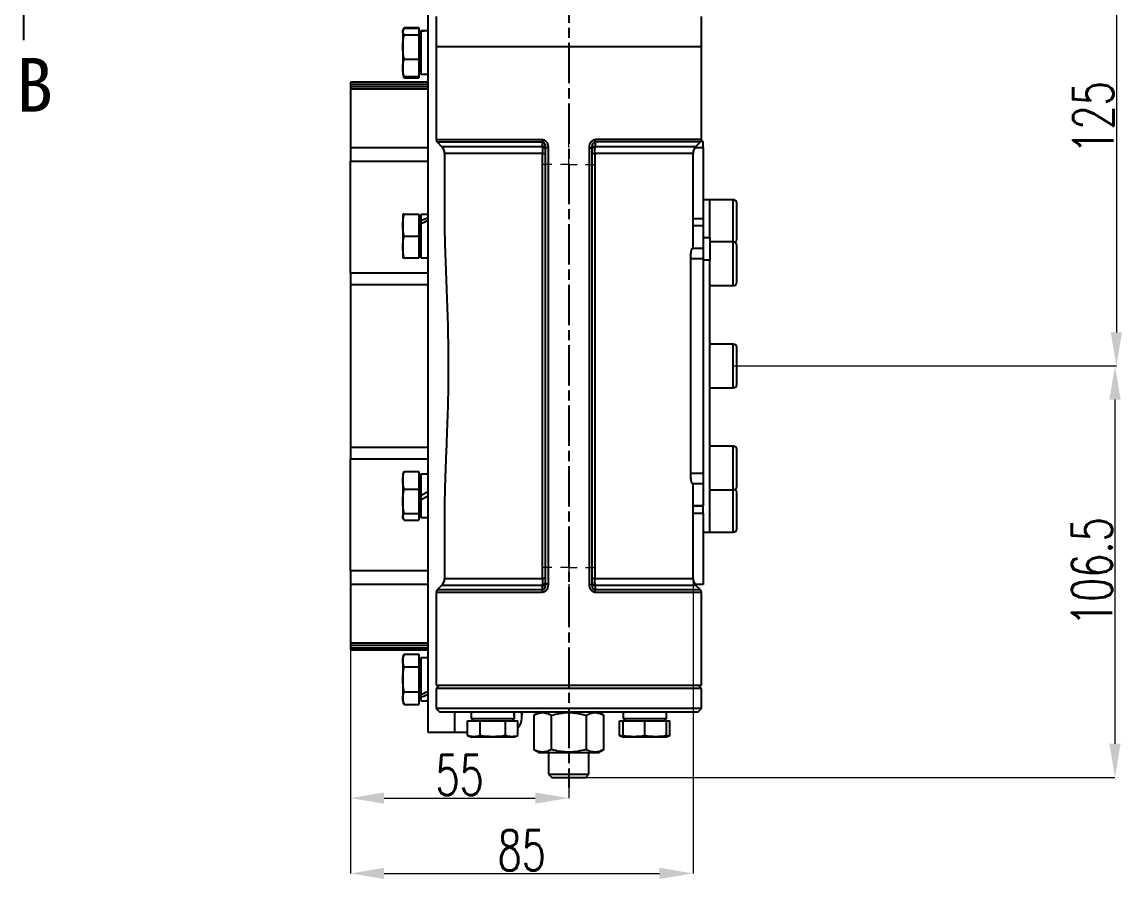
# Model space of a CAD drawing. Header units: millimetres. Extents: x 2344 to 4024, y 1094 to 2282.
# Drawn here: x 2732.1 to 3059.7, y 1633.2 to 1888.4 of the extents above; entities that cross this region are included whole.
import ezdxf

# ---------------------------------------------------------------- set-up
doc = ezdxf.new("R2010")
doc.units = ezdxf.units.MM
doc.linetypes.add('AM_ISO08W050', pattern=[18, 12, -1.5, 3, -1.5])
for name, color, linetype, lineweight in [('10', 7, 'Continuous', 0), ('AM_5', 3, 'Continuous', 25), ('AM_7', 4, 'AM_ISO08W050', 25), ('文字', 7, 'Continuous', 13)]:
    doc.layers.add(name, color=color, linetype=linetype, lineweight=lineweight)
doc.layers.add('layer 1', color=7, linetype='Continuous')
doc.styles.add('SLDTEXTSTYLE1', font='txt.shx', dxfattribs={"width": 0.7, "bigfont": 'gbcbig.shx'})
doc.styles.add('STYLE1', font='txt.shx', dxfattribs={"width": 0.8, "height": 3, "bigfont": 'hzdx.shx'})
doc.dimstyles.new('SLDDIMSTYLE12$0', dxfattribs={"dimtxt": 12, "dimasz": 10, "dimexe": 0, "dimexo": 0.0625, "dimgap": 0.875, "dimtad": 1, "dimdec": 1, "dimlfac": 1.8, "dimrnd": 1e-09, "dimzin": 12, "dimdsep": 46, "dimtxsty": 'SLDTEXTSTYLE1', "dimcen": 0.09, "dimdle": 8.16, "dimclrd": 3, "dimclre": 3, "dimadec": 0, "dimazin": 3, "dimtfac": 1, "dimtdec": 1, "dimtofl": 0, "dimtmove": 0, "dimatfit": 3, "dimfxl": 0, "dimfrac": 2, "dimtolj": 1, "dimlwd": 5, "dimlwe": 5, "dimarcsym": 0})

# ---------------------------------------------------------------- blocks, each defined once
blk = doc.blocks.new('SW_CENTERMARKSYMBOL_5')
at = {"layer": '10', "color": 0}
for p, q in [((0, 1), (0, 1.5)), ((-1, 0), (-1.5, 0)), ((0, 0), (-0.5, 0)), ((0, 0), (0, 0.5)), ((0, 0), (0, -0.5)), ((0, 0), (0.5, 0)), ((1, 0), (1.5, 0)), ((0, -1), (0, -1.5))]:
    blk.add_line(p, q, dxfattribs=at)
blk = doc.blocks.new('SW_CENTERMARKSYMBOL_6')
at = {"layer": '10', "color": 0}
for p, q in [((0, 1), (0, 1.5)), ((-1, 0), (-1.5, 0)), ((0, 0), (-0.5, 0)), ((0, 0), (0, 0.5)), ((0, 0), (0, -0.5)), ((0, 0), (0.5, 0)), ((1, 0), (1.5, 0)), ((0, -1), (0, -1.5))]:
    blk.add_line(p, q, dxfattribs=at)
blk = doc.blocks.new('*D52')
at = {"layer": 'AM_5', "color": 3, "lineweight": 5, "transparency": 16777216}
blk.add_line((2957.5, 1934), (3058.03, 1934), dxfattribs=at)
at = {"layer": 'AM_5', "color": 3, "linetype": 'Continuous', "lineweight": 5, "transparency": 16777216}
for p, q in [((3058.03, 1924), (3058.03, 1796)), ((2944, 1786), (3058.03, 1786))]:
    blk.add_line(p, q, dxfattribs=at)
at = {"layer": 'AM_5', "color": 3, "transparency": 16777216}
for points in [[(3056.36, 1924), (3059.7, 1924), (3058.03, 1934)], [(3056.36, 1796), (3059.7, 1796), (3058.03, 1786)]]:
    blk.add_solid(points, dxfattribs=at)
at = {"layer": 'Defpoints', "color": 0, "transparency": 16777216}
for p in [(2957.44, 1934), (2943.94, 1786), (3058.03, 1786)]:
    blk.add_point(p, dxfattribs=at)
at = {"layer": 'AM_5', "color": 0, "transparency": 16777216, "insert": (3051.15, 1860), "char_height": 12, "attachment_point": 5, "rotation": 90, "style": 'SLDTEXTSTYLE1'}
blk.add_mtext('\\A1;125', dxfattribs=at)
blk = doc.blocks.new('*D47')
at = {"layer": 'AM_5', "color": 3, "lineweight": 5, "transparency": 16777216}
blk.add_line((2944, 1786), (3057.61, 1786), dxfattribs=at)
at = {"layer": 'AM_5', "color": 3, "linetype": 'Continuous', "lineweight": 5, "transparency": 16777216}
for p, q in [((3057.61, 1776), (3057.61, 1673.5)), ((2900.06, 1663.5), (3057.61, 1663.5))]:
    blk.add_line(p, q, dxfattribs=at)
at = {"layer": 'AM_5', "color": 3, "transparency": 16777216}
for points in [[(3055.95, 1776), (3059.28, 1776), (3057.61, 1786)], [(3055.95, 1673.5), (3059.28, 1673.5), (3057.61, 1663.5)]]:
    blk.add_solid(points, dxfattribs=at)
at = {"layer": 'Defpoints', "color": 0, "transparency": 16777216}
for p in [(2943.94, 1786), (2899.99, 1663.5), (3057.61, 1663.5)]:
    blk.add_point(p, dxfattribs=at)
at = {"layer": 'AM_5', "color": 0, "transparency": 16777216, "insert": (3050.74, 1724.75), "char_height": 12, "attachment_point": 5, "rotation": 90, "style": 'SLDTEXTSTYLE1'}
blk.add_mtext('\\A1;106.5', dxfattribs=at)
blk = doc.blocks.new('*D53')
at = {"layer": 'AM_5', "color": 3, "lineweight": 5, "transparency": 16777216}
blk.add_line((2829.94, 1701.44), (2829.94, 1657.34), dxfattribs=at)
at = {"layer": 'AM_5', "color": 3, "linetype": 'Continuous', "lineweight": 5, "transparency": 16777216}
for p, q in [((2894.94, 1663.44), (2894.94, 1657.34)), ((2839.94, 1657.34), (2884.94, 1657.34))]:
    blk.add_line(p, q, dxfattribs=at)
at = {"layer": 'AM_5', "color": 3, "transparency": 16777216}
for points in [[(2839.94, 1659.01), (2839.94, 1655.67), (2829.94, 1657.34)], [(2884.94, 1659.01), (2884.94, 1655.67), (2894.94, 1657.34)]]:
    blk.add_solid(points, dxfattribs=at)
at = {"layer": 'Defpoints', "color": 0, "transparency": 16777216}
for p in [(2829.94, 1701.5), (2894.94, 1663.5), (2894.94, 1657.34)]:
    blk.add_point(p, dxfattribs=at)
at = {"layer": 'AM_5', "color": 0, "transparency": 16777216, "insert": (2862.44, 1664.21), "char_height": 12, "attachment_point": 5, "style": 'SLDTEXTSTYLE1'}
blk.add_mtext('\\A1;55', dxfattribs=at)
blk = doc.blocks.new('*D54')
at = {"layer": 'AM_5', "color": 3, "linetype": 'Continuous', "lineweight": 5, "transparency": 16777216}
for p, q in [((2931.94, 1722.68), (2931.94, 1634.91)), ((2839.94, 1634.91), (2921.94, 1634.91))]:
    blk.add_line(p, q, dxfattribs=at)
at = {"layer": 'AM_5', "color": 3, "lineweight": 5, "transparency": 16777216}
blk.add_line((2829.94, 1701.44), (2829.94, 1634.91), dxfattribs=at)
at = {"layer": 'AM_5', "color": 3, "transparency": 16777216}
for points in [[(2839.94, 1636.57), (2839.94, 1633.24), (2829.94, 1634.91)], [(2921.94, 1636.57), (2921.94, 1633.24), (2931.94, 1634.91)]]:
    blk.add_solid(points, dxfattribs=at)
at = {"layer": 'Defpoints', "color": 0, "transparency": 16777216}
for p in [(2931.94, 1722.75), (2829.94, 1701.5), (2931.94, 1634.91)]:
    blk.add_point(p, dxfattribs=at)
at = {"layer": 'AM_5', "color": 0, "transparency": 16777216, "insert": (2880.94, 1641.78), "char_height": 12, "attachment_point": 5, "style": 'SLDTEXTSTYLE1'}
blk.add_mtext('\\A1;85', dxfattribs=at)

msp = doc.modelspace()

# ---------------------------------------------------------------- linework, layer by layer
at = {"color": 7, "linetype": 'Continuous', "lineweight": 25}
for p, q in [((2852.941, 1895.002), (2852.941, 1677.002)), ((2855.441, 1890.002), (2855.441, 1881.002)), ((2934.441, 1881.002), (2934.441, 1890.002)), ((2845.635, 1886.071), (2845.541, 1885.814)), ((2845.541, 1885.814), (2845.541, 1885.593)), ((2845.541, 1885.593), (2845.541, 1880.997)), ((2845.907, 1886.82), (2845.73, 1886.333)), ((2845.907, 1886.82), (2850.241, 1886.82)), ((2845.907, 1886.564), (2850.241, 1886.564)), ((2845.907, 1884.621), (2850.241, 1884.621)), ((2850.241, 1886.82), (2850.241, 1886.564)), ((2850.241, 1886.564), (2850.241, 1884.621)), ((2850.841, 1885.049), (2850.241, 1885.649)), ((2850.241, 1884.621), (2850.241, 1877.372)), ((2852.941, 1885.754), (2850.841, 1885.754)), ((2850.841, 1885.754), (2850.841, 1885.639)), ((2850.841, 1885.639), (2850.841, 1872.874)), ((2845.541, 1880.997), (2845.541, 1874.718)), ((2855.441, 1881.002), (2855.441, 1853.417)), ((2934.441, 1881.002), (2855.441, 1881.002)), ((2934.441, 1853.417), (2934.441, 1881.002)), ((2845.907, 1877.372), (2850.241, 1877.372)), ((2850.241, 1877.372), (2850.241, 1872.064)), ((2845.541, 1874.718), (2845.541, 1872.814)), ((2845.541, 1872.814), (2845.635, 1872.557)), ((2845.711, 1872.585), (2845.907, 1872.064)), ((2845.73, 1872.295), (2845.907, 1871.809)), ((2845.907, 1871.809), (2845.862, 1872.038)), ((2850.241, 1872.064), (2845.907, 1872.064)), ((2845.907, 1871.809), (2850.241, 1871.809)), ((2850.241, 1872.979), (2850.841, 1873.579)), ((2850.241, 1872.064), (2850.241, 1871.809)), ((2850.841, 1872.874), (2852.941, 1872.874)), ((2852.941, 1870.502), (2829.941, 1870.502)), ((2829.941, 1870.502), (2829.941, 1869.926)), ((2829.941, 1869.926), (2852.941, 1869.926)), ((2829.941, 1869.926), (2829.941, 1869.112)), ((2852.941, 1869.112), (2829.941, 1869.112)), ((2829.941, 1869.112), (2829.941, 1868.468)), ((2829.941, 1868.468), (2852.941, 1868.468)), ((2829.941, 1868.468), (2829.941, 1850.998)), ((2829.941, 1850.998), (2852.941, 1850.998)), ((2829.941, 1850.998), (2829.941, 1847.02)), ((2855.441, 1853.417), (2887.024, 1853.417)), ((2855.734, 1852.709), (2857.062, 1851.381)), ((2855.734, 1852.709), (2887.083, 1852.709)), ((2857.062, 1851.381), (2887.088, 1851.381)), ((2887.088, 1851.381), (2887.083, 1852.709)), ((2887.941, 1850.95), (2887.941, 1721.055)), ((2888.785, 1850.95), (2887.941, 1850.95)), ((2888.785, 1850.95), (2888.785, 1721.055)), ((2901.097, 1721.055), (2901.097, 1850.95)), ((2901.097, 1850.95), (2901.941, 1850.95)), ((2901.941, 1721.055), (2901.941, 1850.95)), ((2902.799, 1852.709), (2902.795, 1851.381)), ((2902.795, 1851.381), (2932.82, 1851.381)), ((2934.148, 1852.709), (2902.799, 1852.709)), ((2934.441, 1853.417), (2902.858, 1853.417)), ((2932.538, 1851.056), (2934.941, 1851.056)), ((2932.82, 1851.381), (2934.148, 1852.709)), ((2934.941, 1852.784), (2934.215, 1852.784)), ((2934.941, 1851.056), (2934.941, 1852.784)), ((2934.941, 1851.056), (2934.941, 1829.843)), ((2857.941, 1849.26), (2857.941, 1829.373)), ((2887.152, 1849.26), (2857.941, 1849.26)), ((2887.152, 1849.26), (2887.941, 1849.26)), ((2887.152, 1722.745), (2887.152, 1849.26)), ((2901.941, 1849.26), (2902.731, 1849.26)), ((2902.731, 1849.26), (2902.731, 1722.745)), ((2931.941, 1849.26), (2902.731, 1849.26)), ((2931.941, 1821.002), (2931.941, 1849.26)), ((2829.941, 1847.02), (2852.941, 1847.02)), ((2829.941, 1813.638), (2829.941, 1847.02)), ((2936.941, 1835.502), (2934.941, 1835.502)), ((2943.941, 1835.502), (2936.941, 1835.502)), ((2936.941, 1824.186), (2936.941, 1835.502)), ((2943.941, 1822.908), (2943.941, 1835.502)), ((2845.541, 1831.153), (2845.541, 1827.903)), ((2845.907, 1831.153), (2850.241, 1831.153)), ((2850.241, 1831.153), (2850.241, 1824.653)), ((2850.841, 1830.388), (2850.241, 1830.988)), ((2852.941, 1831.093), (2850.841, 1831.093)), ((2850.841, 1831.093), (2850.841, 1829.207)), ((2850.841, 1829.207), (2850.841, 1828.709)), ((2850.841, 1828.653), (2850.841, 1828.268)), ((2850.841, 1828.268), (2850.841, 1818.213)), ((2934.941, 1829.843), (2931.941, 1829.843)), ((2934.941, 1829.843), (2934.941, 1827.722)), ((2845.541, 1827.903), (2845.541, 1821.403)), ((2934.941, 1827.722), (2931.941, 1827.722)), ((2934.941, 1827.722), (2934.941, 1821.002)), ((2845.541, 1821.403), (2845.541, 1818.153)), ((2845.907, 1824.653), (2850.241, 1824.653)), ((2850.241, 1824.653), (2850.241, 1818.153)), ((2936.941, 1824.186), (2934.941, 1824.186)), ((2936.941, 1824.186), (2936.941, 1817.502)), ((2943.941, 1822.908), (2936.941, 1822.908)), ((2943.941, 1809.908), (2943.941, 1822.908)), ((2845.907, 1818.153), (2850.241, 1818.153)), ((2850.241, 1818.318), (2850.841, 1818.918)), ((2850.841, 1818.213), (2852.941, 1818.213)), ((2934.941, 1821.002), (2931.724, 1821.002)), ((2934.941, 1821.002), (2934.941, 1818.002)), ((2931.273, 1754.002), (2931.273, 1818.002)), ((2931.273, 1818.002), (2934.941, 1818.002)), ((2934.941, 1818.002), (2934.941, 1754.002)), ((2936.941, 1817.502), (2934.941, 1817.502)), ((2936.941, 1736.502), (2936.941, 1817.502)), ((2852.941, 1813.638), (2829.941, 1813.638)), ((2829.941, 1813.638), (2829.941, 1810.174)), ((2852.941, 1810.174), (2829.941, 1810.174)), ((2829.941, 1810.174), (2829.941, 1761.831)), ((2936.941, 1809.908), (2943.941, 1809.908)), ((2943.941, 1792.502), (2936.941, 1792.502)), ((2943.941, 1779.502), (2943.941, 1792.502)), ((2936.941, 1779.502), (2943.941, 1779.502)), ((2829.941, 1761.831), (2852.941, 1761.831)), ((2829.941, 1761.831), (2829.941, 1758.366)), ((2943.941, 1762.097), (2936.941, 1762.097)), ((2943.941, 1749.097), (2943.941, 1762.097)), ((2829.941, 1758.366), (2852.941, 1758.366)), ((2829.941, 1724.985), (2829.941, 1758.366)), ((2845.635, 1754.108), (2845.541, 1753.851)), ((2845.541, 1753.851), (2845.541, 1751.948)), ((2845.907, 1754.601), (2845.711, 1754.081)), ((2845.907, 1754.601), (2850.241, 1754.601)), ((2850.241, 1754.601), (2850.241, 1749.294)), ((2850.841, 1753.086), (2850.241, 1753.686)), ((2852.941, 1753.791), (2850.841, 1753.791)), ((2850.841, 1753.791), (2850.841, 1747.351)), ((2934.941, 1754.002), (2931.273, 1754.002)), ((2934.941, 1754.002), (2934.941, 1751.002)), ((2845.541, 1751.948), (2845.541, 1745.669)), ((2931.724, 1751.002), (2934.941, 1751.002)), ((2931.941, 1722.745), (2931.941, 1751.002)), ((2934.941, 1751.002), (2934.941, 1744.369)), ((2845.907, 1749.294), (2850.241, 1749.294)), ((2850.241, 1749.294), (2850.241, 1742.044)), ((2852.941, 1748.564), (2850.841, 1747.351)), ((2850.841, 1747.351), (2850.841, 1746.139)), ((2850.841, 1746.139), (2852.941, 1747.351)), ((2850.841, 1746.139), (2850.841, 1740.911)), ((2936.941, 1749.097), (2943.941, 1749.097)), ((2943.941, 1736.502), (2943.941, 1749.097)), ((2845.541, 1745.669), (2845.541, 1741.073)), ((2934.941, 1744.369), (2931.941, 1744.369)), ((2934.941, 1744.283), (2931.941, 1744.283)), ((2934.941, 1744.283), (2934.941, 1744.369)), ((2934.941, 1742.162), (2934.941, 1744.283)), ((2845.541, 1741.073), (2845.541, 1740.851)), ((2845.541, 1740.851), (2845.635, 1740.594)), ((2845.907, 1742.044), (2850.241, 1742.044)), ((2845.907, 1740.102), (2850.241, 1740.102)), ((2850.241, 1742.044), (2850.241, 1740.102)), ((2850.241, 1741.016), (2850.841, 1741.616)), ((2850.841, 1740.911), (2852.941, 1740.911)), ((2857.941, 1742.632), (2857.941, 1722.745)), ((2931.941, 1742.162), (2934.941, 1742.162)), ((2934.941, 1742.162), (2934.941, 1720.949)), ((2934.941, 1736.502), (2936.941, 1736.502)), ((2936.941, 1736.502), (2943.941, 1736.502)), ((2829.941, 1724.985), (2829.941, 1721.007)), ((2852.941, 1724.985), (2829.941, 1724.985)), ((2829.941, 1721.007), (2852.941, 1721.007)), ((2829.941, 1721.007), (2829.941, 1703.537)), ((2857.062, 1720.624), (2855.734, 1719.295)), ((2887.088, 1720.624), (2857.062, 1720.624)), ((2857.941, 1722.745), (2887.152, 1722.745)), ((2887.083, 1719.295), (2887.088, 1720.624)), ((2887.941, 1722.745), (2887.152, 1722.745)), ((2888.785, 1721.055), (2887.941, 1721.055)), ((2901.097, 1721.055), (2901.941, 1721.055)), ((2902.731, 1722.745), (2901.941, 1722.745)), ((2902.731, 1722.745), (2931.941, 1722.745)), ((2902.795, 1720.624), (2902.799, 1719.295)), ((2932.82, 1720.624), (2902.795, 1720.624)), ((2934.941, 1720.949), (2932.538, 1720.949)), ((2934.148, 1719.295), (2932.82, 1720.624)), ((2855.441, 1718.588), (2855.441, 1691.002)), ((2887.024, 1718.588), (2855.441, 1718.588)), ((2887.083, 1719.295), (2855.734, 1719.295)), ((2934.148, 1719.295), (2902.799, 1719.295)), ((2934.441, 1718.588), (2902.858, 1718.588)), ((2934.441, 1691.002), (2934.441, 1718.588)), ((2829.941, 1703.537), (2852.941, 1703.537)), ((2829.941, 1703.537), (2829.941, 1702.893)), ((2829.941, 1702.893), (2852.941, 1702.893)), ((2829.941, 1702.893), (2829.941, 1702.078)), ((2829.941, 1702.078), (2852.941, 1702.078)), ((2829.941, 1702.078), (2829.941, 1701.502)), ((2829.941, 1701.502), (2852.941, 1701.502)), ((2845.907, 1700.196), (2845.541, 1699.191)), ((2845.907, 1700.196), (2850.241, 1700.196)), ((2850.241, 1700.196), (2850.241, 1696.443)), ((2845.541, 1699.191), (2845.541, 1698.32)), ((2845.541, 1698.32), (2845.541, 1692.691)), ((2850.841, 1698.426), (2850.241, 1699.026)), ((2852.941, 1699.131), (2850.841, 1699.131)), ((2850.841, 1699.131), (2850.841, 1688.137)), ((2845.907, 1696.443), (2850.241, 1696.443)), ((2850.241, 1696.443), (2850.241, 1688.938)), ((2845.541, 1692.691), (2845.541, 1687.061)), ((2856.441, 1691.002), (2855.441, 1690.002)), ((2855.441, 1691.002), (2934.441, 1691.002)), ((2934.441, 1690.002), (2933.441, 1691.002)), ((2845.907, 1688.938), (2850.241, 1688.938)), ((2850.241, 1688.938), (2850.241, 1685.185)), ((2850.841, 1688.137), (2850.841, 1687.87)), ((2850.841, 1687.87), (2850.841, 1687.361)), ((2850.841, 1687.361), (2850.841, 1686.251)), ((2855.441, 1690.002), (2855.441, 1684.002)), ((2934.441, 1690.002), (2855.441, 1690.002)), ((2934.441, 1684.002), (2934.441, 1690.002)), ((2845.541, 1687.061), (2845.541, 1686.191)), ((2845.541, 1686.191), (2845.907, 1685.185)), ((2845.907, 1685.185), (2850.241, 1685.185)), ((2850.241, 1686.356), (2850.841, 1686.956)), ((2850.841, 1686.251), (2852.941, 1686.251)), ((2855.441, 1684.002), (2856.441, 1683.002)), ((2934.441, 1684.002), (2855.441, 1684.002)), ((2933.441, 1683.002), (2934.441, 1684.002)), ((2856.441, 1683.002), (2933.441, 1683.002)), ((2860.941, 1683.002), (2860.941, 1677.002)), ((2865.874, 1683.002), (2865.874, 1680.902)), ((2878.754, 1680.902), (2865.874, 1680.902)), ((2866.579, 1680.902), (2865.979, 1680.302)), ((2878.649, 1680.302), (2878.049, 1680.902)), ((2878.754, 1680.902), (2878.754, 1683.002)), ((2886.316, 1683.002), (2884.549, 1681.982)), ((2884.549, 1681.982), (2884.549, 1671.823)), ((2889.745, 1681.982), (2889.745, 1671.823)), ((2900.137, 1681.982), (2900.137, 1671.823)), ((2905.333, 1681.982), (2903.566, 1683.002)), ((2905.333, 1671.823), (2905.333, 1681.982)), ((2911.129, 1683.002), (2911.129, 1680.902)), ((2924.009, 1680.902), (2911.129, 1680.902)), ((2911.834, 1680.902), (2911.234, 1680.302)), ((2923.904, 1680.302), (2923.304, 1680.902)), ((2924.009, 1680.902), (2924.009, 1683.002)), ((2864.808, 1675.968), (2864.808, 1680.302)), ((2864.808, 1680.302), (2868.561, 1680.302)), ((2868.561, 1675.968), (2868.561, 1680.302)), ((2868.561, 1680.302), (2876.066, 1680.302)), ((2876.066, 1675.968), (2876.066, 1680.302)), ((2876.066, 1680.302), (2879.819, 1680.302)), ((2879.819, 1675.968), (2879.819, 1680.302)), ((2910.063, 1675.968), (2910.063, 1680.302)), ((2910.063, 1680.302), (2911.069, 1680.302)), ((2911.069, 1680.302), (2911.069, 1675.968)), ((2911.069, 1680.302), (2917.569, 1680.302)), ((2917.569, 1675.968), (2917.569, 1680.302)), ((2917.569, 1680.302), (2924.069, 1680.302)), ((2924.069, 1675.968), (2924.069, 1680.302)), ((2924.069, 1680.302), (2925.074, 1680.302)), ((2925.074, 1675.968), (2925.074, 1680.302)), ((2852.941, 1677.002), (2860.941, 1677.002)), ((2860.941, 1677.002), (2864.808, 1677.002)), ((2864.808, 1675.968), (2865.814, 1675.602)), ((2865.814, 1675.602), (2866.685, 1675.602)), ((2866.685, 1675.602), (2872.314, 1675.602)), ((2872.314, 1675.602), (2877.943, 1675.602)), ((2877.943, 1675.602), (2878.814, 1675.602)), ((2878.814, 1675.602), (2879.819, 1675.968)), ((2910.063, 1675.968), (2911.069, 1675.602)), ((2911.069, 1675.772), (2910.063, 1675.968)), ((2911.069, 1675.602), (2914.319, 1675.602)), ((2914.319, 1675.602), (2920.819, 1675.602)), ((2920.819, 1675.602), (2924.069, 1675.602)), ((2924.069, 1675.602), (2925.074, 1675.968)), ((2925.074, 1675.968), (2924.069, 1675.772)), ((2884.549, 1671.823), (2886.316, 1670.802)), ((2903.566, 1670.802), (2886.316, 1670.802)), ((2888.941, 1670.802), (2888.941, 1664.449)), ((2900.941, 1664.449), (2900.941, 1670.802)), ((2903.566, 1670.802), (2905.333, 1671.823)), ((2888.941, 1664.449), (2889.888, 1663.502)), ((2888.941, 1664.449), (2900.941, 1664.449)), ((2899.994, 1663.502), (2900.941, 1664.449)), ((2889.888, 1663.502), (2899.994, 1663.502))]:
    msp.add_line(p, q, dxfattribs=at)
for centre, radius, start, end in [((2856.441, 1853.417), 1, 180, 225), ((2854.941, 1849.26), 3, 0, 45), ((2890.813, 1853.375), 3.789, 179.37276, 190.11896), ((2887.107, 1850.536), 0.845, 9.38345, 91.32758), ((2902.775, 1850.536), 0.845, 88.67242, 170.61655), ((2899.07, 1853.375), 3.789, 349.88104, 0.62724), ((2934.941, 1849.26), 3, 135, 180), ((2933.441, 1853.417), 1, 315, 0), ((2943.941, 1834.502), 1, 0, 90), ((2943.941, 1821.908), 1, 0, 90), ((2943.941, 1823.502), 1, 307.13605, 0), ((2943.941, 1810.908), 1, 270, 0), ((2943.941, 1791.502), 1, 0, 90), ((2943.941, 1780.502), 1, 270, 0), ((2943.941, 1761.097), 1, 0, 90), ((2943.941, 1750.097), 1, 270, 0), ((2943.941, 1748.502), 1, 0, 52.86395), ((2943.941, 1737.502), 1, 270, 0), ((2854.941, 1722.745), 3, 315, 0), ((2887.107, 1721.469), 0.845, 268.67242, 350.61655), ((2902.775, 1721.469), 0.845, 189.38345, 271.32758), ((2934.941, 1722.745), 3, 180, 225), ((2856.441, 1718.588), 1, 135, 180), ((2890.813, 1718.63), 3.789, 169.88104, 180.62724), ((2899.07, 1718.63), 3.789, 359.37276, 10.11896), ((2933.441, 1718.588), 1, 0, 45), ((2876.941, 1681.002), 4, 316.01603, 360), ((2882.941, 1682.002), 2, 150, 180)]:
    msp.add_arc(centre, radius, start, end, dxfattribs=at)
for centre, major_axis, ratio, start_param, end_param in [((2850.841, 1879.314), (11.154, 0), 0.5773503, 1.4765236, 1.5707963), ((2852.941, 1879.314), (11.154, 0), 0.5773503, 1.5707963, 1.760193), ((2850.841, 1824.653), (11.01, 5.224), 0.3419987, 1.2205244, 1.409921), ((2852.941, 1824.653), (11.01, 5.224), 0.3419987, 1.409921, 1.5993177), ((2850.841, 1692.691), (11.01, 5.224), 0.3419987, 4.5515137, 4.7409104), ((2852.941, 1692.691), (11.01, 5.224), 0.3419987, 4.362117, 4.5515137), ((2872.314, 1680.902), (0, 11.154), 0.5773503, 4.712389, 4.9017857), ((2872.314, 1683.002), (0, 11.154), 0.5773503, 4.6181162, 4.712389)]:
    msp.add_ellipse(centre, major_axis=major_axis, ratio=ratio, start_param=start_param, end_param=end_param, dxfattribs=at)
for points in [[(2845.541, 1885.593), (2845.541, 1885.92), (2845.681, 1886.243), (2845.907, 1886.564)], [(2845.907, 1884.621), (2845.681, 1884.943), (2845.541, 1885.266), (2845.541, 1885.593)], [(2845.541, 1880.997), (2845.541, 1882.216), (2845.681, 1883.423), (2845.907, 1884.621)], [(2845.907, 1877.372), (2845.681, 1878.57), (2845.541, 1879.777), (2845.541, 1880.997)], [(2845.541, 1874.718), (2845.541, 1875.611), (2845.681, 1876.494), (2845.907, 1877.372)], [(2845.907, 1872.064), (2845.681, 1872.942), (2845.541, 1873.825), (2845.541, 1874.718)], [(2845.541, 1827.903), (2845.541, 1828.997), (2845.681, 1830.079), (2845.907, 1831.153)], [(2845.907, 1831.153), (2845.681, 1831.153), (2845.541, 1831.153), (2845.541, 1831.153)], [(2845.907, 1824.653), (2845.681, 1825.728), (2845.541, 1826.81), (2845.541, 1827.903)], [(2845.541, 1821.403), (2845.541, 1822.497), (2845.681, 1823.579), (2845.907, 1824.653)], [(2845.907, 1818.153), (2845.681, 1819.228), (2845.541, 1820.31), (2845.541, 1821.403)], [(2845.541, 1818.153), (2845.541, 1818.153), (2845.681, 1818.153), (2845.907, 1818.153)], [(2845.541, 1751.948), (2845.541, 1752.841), (2845.681, 1753.724), (2845.907, 1754.601)], [(2845.907, 1749.294), (2845.681, 1750.171), (2845.541, 1751.055), (2845.541, 1751.948)], [(2845.541, 1745.669), (2845.541, 1746.889), (2845.681, 1748.095), (2845.907, 1749.294)], [(2845.907, 1742.044), (2845.681, 1743.243), (2845.541, 1744.449), (2845.541, 1745.669)], [(2845.541, 1741.073), (2845.541, 1741.4), (2845.681, 1741.723), (2845.907, 1742.044)], [(2845.907, 1740.102), (2845.681, 1740.423), (2845.541, 1740.746), (2845.541, 1741.073)], [(2845.541, 1698.32), (2845.541, 1698.951), (2845.681, 1699.576), (2845.907, 1700.196)], [(2845.907, 1696.443), (2845.681, 1697.064), (2845.541, 1697.688), (2845.541, 1698.32)], [(2845.541, 1692.691), (2845.541, 1693.953), (2845.681, 1695.203), (2845.907, 1696.443)], [(2845.907, 1688.938), (2845.681, 1690.179), (2845.541, 1691.428), (2845.541, 1692.691)], [(2845.541, 1687.061), (2845.541, 1687.693), (2845.681, 1688.317), (2845.907, 1688.938)], [(2845.907, 1685.185), (2845.681, 1685.805), (2845.541, 1686.43), (2845.541, 1687.061)], [(2866.685, 1675.602), (2866.053, 1675.602), (2865.429, 1675.743), (2864.808, 1675.968)], [(2868.561, 1675.968), (2867.941, 1675.743), (2867.316, 1675.602), (2866.685, 1675.602)], [(2872.314, 1675.602), (2871.051, 1675.602), (2869.802, 1675.743), (2868.561, 1675.968)], [(2876.066, 1675.968), (2874.826, 1675.743), (2873.577, 1675.602), (2872.314, 1675.602)], [(2877.943, 1675.602), (2877.311, 1675.602), (2876.687, 1675.743), (2876.066, 1675.968)], [(2879.819, 1675.968), (2879.199, 1675.743), (2878.574, 1675.602), (2877.943, 1675.602)], [(2914.319, 1675.602), (2913.225, 1675.602), (2912.143, 1675.743), (2911.069, 1675.968)], [(2911.069, 1675.968), (2911.069, 1675.743), (2911.069, 1675.602), (2911.069, 1675.602)], [(2917.569, 1675.968), (2916.494, 1675.743), (2915.412, 1675.602), (2914.319, 1675.602)], [(2920.819, 1675.602), (2919.725, 1675.602), (2918.643, 1675.743), (2917.569, 1675.968)], [(2924.069, 1675.968), (2922.994, 1675.743), (2921.912, 1675.602), (2920.819, 1675.602)], [(2924.069, 1675.602), (2924.069, 1675.602), (2924.069, 1675.743), (2924.069, 1675.968)]]:
    msp.add_open_spline(points, degree=3, dxfattribs=at)
for points, knots in [([(2887.024, 1853.417), (2887.064, 1853.416), (2887.143, 1853.414), (2887.26, 1853.398), (2887.375, 1853.374), (2887.487, 1853.339), (2887.597, 1853.295), (2887.705, 1853.24), (2887.889, 1853.128), (2888.134, 1852.916), (2888.382, 1852.578), (2888.57, 1852.195), (2888.682, 1851.839), (2888.746, 1851.515), (2888.779, 1851.235), (2888.783, 1851.046), (2888.785, 1850.95)], [0, 0, 0, 0, 0.0359777, 0.0714782, 0.1067522, 0.1420549, 0.177641, 0.2137593, 0.2506477, 0.3715956, 0.5007582, 0.6220505, 0.7499647, 0.8318195, 0.9149841, 1, 1, 1, 1]), ([(2887.083, 1852.709), (2887.152, 1852.717), (2887.22, 1852.707), (2887.351, 1852.657), (2887.413, 1852.616), (2887.584, 1852.455), (2887.675, 1852.301), (2887.815, 1851.952), (2887.863, 1851.762), (2887.927, 1851.361), (2887.941, 1851.157), (2887.941, 1850.95)], [0, 0, 0, 0, 0.125, 0.125, 0.25, 0.25, 0.5, 0.5, 0.75, 0.75, 1, 1, 1, 1]), ([(2887.088, 1851.381), (2887.108, 1851.101), (2887.124, 1850.773), (2887.14, 1850.229), (2887.145, 1850.038), (2887.15, 1849.654), (2887.152, 1849.459), (2887.152, 1849.26)], [0, 0, 0, 0, 0.5, 0.5, 0.75, 0.75, 1, 1, 1, 1]), ([(2901.097, 1850.95), (2901.098, 1851.008), (2901.099, 1851.122), (2901.111, 1851.292), (2901.13, 1851.459), (2901.157, 1851.623), (2901.211, 1851.872), (2901.312, 1852.194), (2901.5, 1852.577), (2901.747, 1852.916), (2902.016, 1853.147), (2902.255, 1853.284), (2902.449, 1853.361), (2902.652, 1853.408), (2902.789, 1853.414), (2902.858, 1853.417)], [0, 0, 0, 0, 0.0511084, 0.1014858, 0.151244, 0.2004988, 0.2493698, 0.3775102, 0.499052, 0.6282754, 0.7493044, 0.8133539, 0.8755899, 0.9373493, 1, 1, 1, 1]), ([(2901.941, 1850.95), (2901.941, 1851.159), (2901.956, 1851.363), (2902.019, 1851.762), (2902.068, 1851.955), (2902.207, 1852.301), (2902.299, 1852.456), (2902.527, 1852.67), (2902.662, 1852.724), (2902.799, 1852.709)], [0, 0, 0, 0, 0.25, 0.25, 0.5, 0.5, 0.75, 0.75, 1, 1, 1, 1]), ([(2902.731, 1849.26), (2902.731, 1849.66), (2902.736, 1850.049), (2902.753, 1850.593), (2902.76, 1850.768), (2902.776, 1851.092), (2902.785, 1851.242), (2902.795, 1851.381)], [0, 0, 0, 0, 0.5, 0.5, 0.75, 0.75, 1, 1, 1, 1]), ([(2944.941, 1823.521), (2944.941, 1825.936), (2944.941, 1826.922), (2944.941, 1829.06), (2944.941, 1830.165), (2944.941, 1832.165), (2944.941, 1833.016), (2944.941, 1834.204), (2944.941, 1834.514), (2944.941, 1834.502)], [0, 0, 0, 0, 0.25, 0.25, 0.5, 0.5, 0.75, 0.75, 1, 1, 1, 1]), ([(2857.941, 1829.373), (2857.941, 1825.932), (2858.03, 1822.446), (2858.267, 1815.385), (2858.417, 1811.81), (2858.695, 1804.567), (2858.823, 1800.899), (2858.958, 1795.326), (2858.993, 1793.454), (2859.04, 1789.728), (2859.052, 1787.869), (2859.053, 1782.307), (2859.004, 1778.615), (2858.828, 1771.267), (2858.701, 1767.609), (2858.492, 1762.147), (2858.42, 1760.331), (2858.278, 1756.707), (2858.21, 1754.911), (2858.03, 1749.57), (2857.941, 1746.07), (2857.941, 1742.632)], [0, 0, 0, 0, 0.125, 0.125, 0.25, 0.25, 0.375, 0.375, 0.4375, 0.4375, 0.5, 0.5, 0.625, 0.625, 0.75, 0.75, 0.8125, 0.8125, 0.875, 0.875, 1, 1, 1, 1]), ([(2944.941, 1810.908), (2944.941, 1810.925), (2944.941, 1811.52), (2944.941, 1813.607), (2944.941, 1815.012), (2944.941, 1817.929), (2944.941, 1819.322), (2944.941, 1821.361), (2944.941, 1821.924), (2944.941, 1821.908)], [0, 0, 0, 0, 0.25, 0.25, 0.5, 0.5, 0.75, 0.75, 1, 1, 1, 1]), ([(2931.273, 1818.002), (2931.273, 1818.202), (2931.277, 1818.397), (2931.291, 1818.782), (2931.302, 1818.973), (2931.331, 1819.337), (2931.348, 1819.509), (2931.387, 1819.835), (2931.409, 1819.989), (2931.455, 1820.265), (2931.479, 1820.389), (2931.53, 1820.607), (2931.556, 1820.699), (2931.606, 1820.848), (2931.632, 1820.906), (2931.68, 1820.983), (2931.703, 1821.002), (2931.724, 1821.002)], [0, 0, 0, 0, 0.125, 0.125, 0.25, 0.25, 0.375, 0.375, 0.5, 0.5, 0.625, 0.625, 0.75, 0.75, 0.875, 0.875, 1, 1, 1, 1]), ([(2944.941, 1780.508), (2944.941, 1780.506), (2944.941, 1780.468), (2944.941, 1780.609), (2944.941, 1781.037), (2944.941, 1782.068), (2944.941, 1783.556), (2944.941, 1784.937), (2944.941, 1786.066), (2944.941, 1787.189), (2944.941, 1788.575), (2944.941, 1789.4), (2944.941, 1791.52)], [0, 0, 0, 0, 0.0048252, 0.09216131, 0.17768253, 0.33655014, 0.49541775, 0.58093897, 0.66827507, 0.75561117, 0.84113239, 1, 1, 1, 1]), ([(2944.941, 1755.66), (2944.941, 1757.118), (2944.941, 1758.511), (2944.941, 1760.55), (2944.941, 1761.113), (2944.941, 1761.096)], [0, 0, 0, 0, 0.5, 0.5, 1, 1, 1, 1]), ([(2931.724, 1751.002), (2931.703, 1751.002), (2931.68, 1751.022), (2931.632, 1751.098), (2931.607, 1751.155), (2931.556, 1751.305), (2931.531, 1751.396), (2931.48, 1751.613), (2931.455, 1751.739), (2931.409, 1752.014), (2931.387, 1752.165), (2931.348, 1752.491), (2931.331, 1752.666), (2931.289, 1753.208), (2931.273, 1753.604), (2931.273, 1754.002)], [0, 0, 0, 0, 0.125, 0.125, 0.25, 0.25, 0.375, 0.375, 0.5, 0.5, 0.625, 0.625, 0.75, 0.75, 1, 1, 1, 1]), ([(2944.941, 1750.108), (2944.941, 1750.104), (2944.941, 1749.976), (2944.941, 1750.351), (2944.941, 1750.995), (2944.941, 1751.727), (2944.941, 1752.613), (2944.941, 1753.902), (2944.941, 1754.967), (2944.941, 1755.66)], [0, 0, 0, 0, 0.0071346, 0.244883, 0.3728672, 0.5035673, 0.6342674, 0.7622516, 1, 1, 1, 1]), ([(2944.941, 1737.49), (2944.941, 1739.936), (2944.941, 1740.922), (2944.941, 1743.06), (2944.941, 1744.165), (2944.941, 1746.165), (2944.941, 1747.016), (2944.941, 1748.204), (2944.941, 1748.514), (2944.941, 1748.502)], [0, 0, 0, 0, 0.25, 0.25, 0.5, 0.5, 0.75, 0.75, 1, 1, 1, 1]), ([(2888.785, 1721.055), (2888.785, 1720.997), (2888.783, 1720.883), (2888.771, 1720.713), (2888.752, 1720.546), (2888.725, 1720.382), (2888.671, 1720.133), (2888.571, 1719.811), (2888.382, 1719.428), (2888.135, 1719.089), (2887.867, 1718.858), (2887.627, 1718.72), (2887.433, 1718.644), (2887.231, 1718.597), (2887.093, 1718.591), (2887.024, 1718.588)], [0, 0, 0, 0, 0.0511084, 0.1014858, 0.151244, 0.2004988, 0.2493698, 0.3775102, 0.499052, 0.6282754, 0.7493044, 0.8133539, 0.8755899, 0.9373493, 1, 1, 1, 1]), ([(2887.941, 1721.055), (2887.941, 1720.846), (2887.926, 1720.642), (2887.863, 1720.243), (2887.814, 1720.05), (2887.675, 1719.703), (2887.583, 1719.549), (2887.356, 1719.335), (2887.22, 1719.281), (2887.083, 1719.295)], [0, 0, 0, 0, 0.25, 0.25, 0.5, 0.5, 0.75, 0.75, 1, 1, 1, 1]), ([(2887.152, 1722.745), (2887.152, 1722.344), (2887.146, 1721.956), (2887.129, 1721.412), (2887.122, 1721.237), (2887.107, 1720.913), (2887.098, 1720.763), (2887.088, 1720.624)], [0, 0, 0, 0, 0.5, 0.5, 0.75, 0.75, 1, 1, 1, 1]), ([(2902.858, 1718.588), (2902.818, 1718.589), (2902.74, 1718.591), (2902.622, 1718.606), (2902.508, 1718.631), (2902.395, 1718.666), (2902.285, 1718.71), (2902.177, 1718.765), (2901.993, 1718.877), (2901.748, 1719.088), (2901.501, 1719.427), (2901.312, 1719.809), (2901.201, 1720.166), (2901.136, 1720.49), (2901.103, 1720.77), (2901.099, 1720.959), (2901.097, 1721.055)], [0, 0, 0, 0, 0.0359777, 0.0714782, 0.1067522, 0.1420549, 0.177641, 0.2137593, 0.2506477, 0.3715956, 0.5007582, 0.6220505, 0.7499647, 0.8318195, 0.9149841, 1, 1, 1, 1]), ([(2902.799, 1719.295), (2902.73, 1719.288), (2902.663, 1719.297), (2902.531, 1719.348), (2902.469, 1719.389), (2902.299, 1719.55), (2902.207, 1719.704), (2902.067, 1720.052), (2902.019, 1720.243), (2901.955, 1720.644), (2901.941, 1720.848), (2901.941, 1721.055)], [0, 0, 0, 0, 0.125, 0.125, 0.25, 0.25, 0.5, 0.5, 0.75, 0.75, 1, 1, 1, 1]), ([(2902.795, 1720.624), (2902.774, 1720.904), (2902.759, 1721.232), (2902.742, 1721.776), (2902.738, 1721.967), (2902.732, 1722.351), (2902.731, 1722.546), (2902.731, 1722.745)], [0, 0, 0, 0, 0.5, 0.5, 0.75, 0.75, 1, 1, 1, 1]), ([(2880.941, 1681.002), (2880.941, 1681.09), (2880.941, 1681.246), (2880.941, 1682.466), (2880.941, 1683.002)], [0, 0, 0, 0, 0.56007485, 1, 1, 1, 1]), ([(2884.549, 1681.982), (2884.973, 1682.227), (2885.4, 1682.429), (2886.264, 1682.708), (2886.7, 1682.785), (2887.363, 1682.786), (2887.585, 1682.767), (2888.024, 1682.694), (2888.242, 1682.64), (2888.892, 1682.43), (2889.32, 1682.227), (2889.745, 1681.982)], [0, 0, 0, 0, 0.25, 0.25, 0.5, 0.5, 0.625, 0.625, 0.75, 0.75, 1, 1, 1, 1]), ([(2889.745, 1681.982), (2890.593, 1682.227), (2891.448, 1682.429), (2893.175, 1682.708), (2894.048, 1682.785), (2895.373, 1682.786), (2895.817, 1682.767), (2896.695, 1682.694), (2897.131, 1682.64), (2898.431, 1682.43), (2899.288, 1682.227), (2900.137, 1681.982)], [0, 0, 0, 0, 0.25, 0.25, 0.5, 0.5, 0.625, 0.625, 0.75, 0.75, 1, 1, 1, 1]), ([(2900.137, 1681.982), (2900.561, 1682.227), (2900.989, 1682.429), (2901.852, 1682.708), (2902.289, 1682.785), (2902.951, 1682.786), (2903.173, 1682.767), (2903.612, 1682.694), (2903.83, 1682.64), (2904.48, 1682.43), (2904.909, 1682.227), (2905.333, 1681.982)], [0, 0, 0, 0, 0.25, 0.25, 0.5, 0.5, 0.625, 0.625, 0.75, 0.75, 1, 1, 1, 1]), ([(2889.745, 1671.823), (2889.321, 1671.578), (2888.893, 1671.376), (2888.03, 1671.096), (2887.594, 1671.019), (2886.931, 1671.019), (2886.709, 1671.037), (2886.27, 1671.111), (2886.052, 1671.165), (2885.402, 1671.375), (2884.974, 1671.578), (2884.549, 1671.823)], [0, 0, 0, 0, 0.25, 0.25, 0.5, 0.5, 0.625, 0.625, 0.75, 0.75, 1, 1, 1, 1]), ([(2900.137, 1671.823), (2899.289, 1671.578), (2898.434, 1671.376), (2896.707, 1671.096), (2895.835, 1671.019), (2894.509, 1671.019), (2894.065, 1671.037), (2893.187, 1671.111), (2892.751, 1671.165), (2891.451, 1671.375), (2890.594, 1671.578), (2889.745, 1671.823)], [0, 0, 0, 0, 0.25, 0.25, 0.5, 0.5, 0.625, 0.625, 0.75, 0.75, 1, 1, 1, 1]), ([(2905.333, 1671.823), (2904.909, 1671.578), (2904.482, 1671.376), (2903.618, 1671.096), (2903.182, 1671.019), (2902.519, 1671.019), (2902.297, 1671.037), (2901.859, 1671.111), (2901.64, 1671.165), (2900.99, 1671.375), (2900.562, 1671.578), (2900.137, 1671.823)], [0, 0, 0, 0, 0.25, 0.25, 0.5, 0.5, 0.625, 0.625, 0.75, 0.75, 1, 1, 1, 1])]:
    msp.add_open_spline(points, degree=3, knots=knots, dxfattribs=at)
at = {"layer": 'AM_7'}
msp.add_line((2894.91, 1936.184), (2894.91, 1660.502), dxfattribs=at)
at = {"layer": 'layer 1'}
msp.add_line((2732.602, 1896.568), (2732.602, 1882.972), dxfattribs=at)

# ---------------------------------------------------------------- block references
at = {"layer": '10', "xscale": 5, "yscale": 5, "zscale": 5}
for name, p in [('SW_CENTERMARKSYMBOL_5', (2894.941, 1846.002)), ('SW_CENTERMARKSYMBOL_6', (2894.941, 1726.002))]:
    msp.add_blockref(name, p, dxfattribs=at)

# ---------------------------------------------------------------- texts
at = {"layer": '文字', "insert": (2735.873, 1869.709), "char_height": 16, "width": 240, "attachment_point": 5, "style": 'STYLE1'}
msp.add_mtext('\\pt176;{\\fSimSun|b0|i0|c134|p2;\\W1;B}', dxfattribs=at)

# ---------------------------------------------------------------- dimensions: what is measured, and where the dimension line sits
at = {"layer": 'AM_5'}
for base, p1, p2, text, picture, middle in [((3058.029, 1786.002), (2957.441, 1934.002), (2943.941, 1786.002), '125', '*D52', (3051.154, 1860.002)), ((3057.613, 1663.502), (2943.941, 1786.002), (2899.994, 1663.502), '106.5', '*D47', (3050.738, 1724.752))]:
    dim = msp.add_linear_dim(base=base, p1=p1, p2=p2, angle=90, text=text, dimstyle='SLDDIMSTYLE12$0', override={"dimlfac": 1, "dimpost": ''}, dxfattribs=at)
    dim.commit()
    dim.dimension.update_dxf_attribs({"geometry": picture, "text_midpoint": middle})
for base, p2, text, picture, middle in [((2931.941, 1634.908), (2931.941, 1722.745), '85', '*D54', (2880.941, 1641.783)), ((2894.941, 1657.34), (2894.941, 1663.502), '55', '*D53', (2862.441, 1664.215))]:
    dim = msp.add_linear_dim(base=base, p1=(2829.941, 1701.502), p2=p2, text=text, dimstyle='SLDDIMSTYLE12$0', override={"dimlfac": 1, "dimpost": ''}, dxfattribs=at)
    dim.commit()
    dim.dimension.update_dxf_attribs({"geometry": picture, "text_midpoint": middle})

doc.saveas('drawing.dxf')
